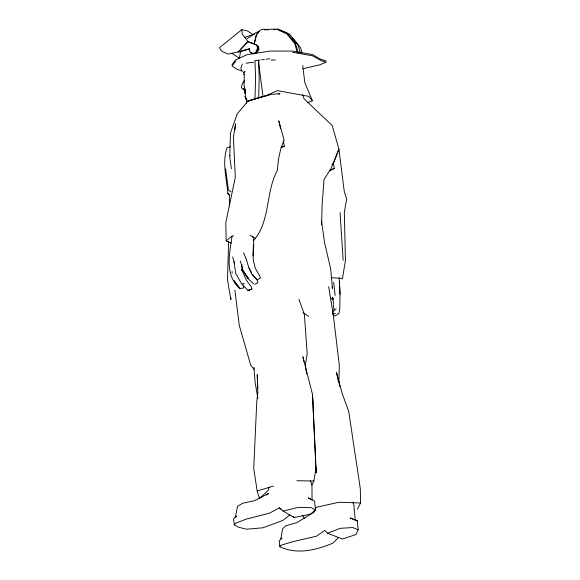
<?xml version="1.0" encoding="UTF-8"?>
<svg xmlns="http://www.w3.org/2000/svg" width="580" height="580" viewBox="0 0 580 580"><rect width="100%" height="100%" fill="white"/><g stroke="black" fill="none" stroke-linecap="round" stroke-linejoin="round"><path stroke-width="0.87" d="M241.911 264.639L241.874 270.693L241.744 269.801L246.435 280.285L251.452 287.129L251.887 289.065L247.964 290.457L242.338 284.461M229.412 205.813L229.571 194.974L227.889 193.343C226.606 178.328 222.024 162.697 226.947 147.864L230.296 146.754M253.155 256.005L253.395 244.499M339.199 277.863L340.025 294.248L339.815 307.864L338.966 313.367L335.073 315.969L333.551 315.433M258.658 98.346L259.173 78.837L258.658 60.24L254.982 60.465L255.591 78.924L254.961 98.542M321.603 224.707L322.125 205.124L324.01 179.553L331.165 168.2L338.945 149.198L332.202 125.512L303.971 98.687L302.745 94.584M228.607 241.592L227.505 279.828L230.84 299.657L230.999 297.895M332.811 314.396L332.876 312.076L333.921 310.075M229.796 155.563L230.47 133.016L237.249 113.84L247.936 101.145L254.482 98.796L270.708 94.409L280.038 93.656L278.335 94.206M232.087 273.071L232.138 271.505M244.63 93.576L245.036 89.574M234.936 130.087L235.552 123.83L233.421 137.206L235.292 177.429L225.816 222.51L226.135 240.888L231.405 243.085M229.992 155.28L229.76 157.042L231.405 168.686M244.724 91.894L245.064 89.334M246.442 103.378L246.928 99.84M311.938 484.851L313.889 481.016L316.049 468.075M239.402 58.087L240.656 51.069M234.624 263.392L232.631 257.092M254.439 43.036L256.534 34.322L260.369 30.015L263.849 29.196L268.156 29.921M254.315 43.572L256.345 35.075L258.448 32.705M242.346 63.981L240.838 68.215L241.838 70.825M269.2 487.142L267.909 490.687L259.477 498.553M329.527 170.781L334.334 168.374L333.399 163.422L338.945 149.198L344.194 191.03L346.673 199.165L344.317 212.273L345.433 260.478L342.418 278.842L340.177 278.183L331.318 277.733M314.411 510.922L313.852 512.314L297.04 522.537L285.715 525.813L282.562 528.924L280.8 539.168L281.945 538.037L279.183 540.85L279.785 546.672C296.786 554.98 316.419 550.101 332.964 543.112L338.43 537.515M352.85 502.149L353.822 504.687L355.243 519.999L357.244 520.811L350.342 518.049L357.244 520.811L358.172 529.75L356.019 534.521L342.483 539.045L327.54 533.208L324.822 530.41L316.419 536.217L292.516 541.756L280.756 545.294L279.785 546.672M255.998 51.439L257.694 47.995L256.911 46.675M357.374 509.233L360.521 502.976L360.332 488.925L348.739 411.517L342.207 393.581L336.509 372.534L338.582 382.176M253.779 240.374C270.722 220.639 265.336 192.111 277.486 170.143C278.001 159.986 279.872 149.466 284.12 140.222L278.828 120.894L280.553 128.738M244.521 80.424L242.215 83.977L241.432 87.573L242.817 89.356L245.057 89.777L244.651 89.675M289.949 514.873L282.895 520.441L262.863 527.793L246.609 529.214L238.438 527.205L234.291 524.893L235.35 523.334L246.021 519.173L269.425 513.191L279.379 507.899L281.633 509.182M231.964 64.728L235.668 59.878L246.92 54.73L269.736 51.069L292.48 51.083L312.511 54.592L321.001 59.392L326.112 60.994M235.755 61.11L232.043 65.96L236.966 69.23L242.491 71.224M238.22 51.736L247.798 41.579L255.186 44.348L257.752 46.038L258.346 49.206L256.041 52.447L252.452 53.534L249.886 51.845L249.291 48.676L238.22 51.736L238.866 52.041L249.936 48.981L249.291 48.676M240.888 49.322L248.073 41.709L242.273 34.155L241.766 29.689L247.45 30.957L253.329 34.749M226.135 240.888L231.935 236.161M241.766 29.689L219.479 47.698L221.357 50.989L228.027 54.063L238.489 51.867M311.293 499.59L308.285 497.887L314.57 501.062L315.578 510.045L310.264 514.199L294.256 517.534L283.076 511.074L279.379 507.899M331.934 164.459L333.399 163.422M233.479 235.524L232.014 236.531C229.441 254.243 224.467 275.166 239.881 288.601L243.629 287.941L243.607 285.839L242.251 283.569M247.181 38.606L255.881 32.654L259.195 31.269M266.336 494.979L268.496 493.558L254.236 500.794L242.737 503.208L237.532 506.325L235.35 517.404L236.618 516.091L234.69 517.49L233.631 519.042L234.291 524.893M315.571 507.891L317.188 507.116L338.836 502.265L360.521 502.976M329.52 170.614L334.334 168.374M264.683 96.403L277.341 90.632L308.705 96.345L312.431 100.775L307.422 102.667M281.14 147.603L284.381 146.167L283.228 140.94M254.584 284.345L257.774 282.88L257.563 280.742L252.633 274.412M281.082 147.559L284.381 146.167M327.54 533.208L340.257 528.322L352.749 527.546L358.172 529.75M251.887 289.065L247.964 290.457L249.654 289.877M333.391 314.106L335.414 313.388M244.318 37.483L254.627 34.126M262.305 96.78L247.936 101.145L270.708 94.409M261.573 497.531L258.985 497.053L257.172 490.948L273.39 486.076M283.076 511.074L298.367 507.377L311.308 507.681L315.578 510.045M302.898 68.716L319.377 64.945L326.192 62.227L321.088 60.625L312.591 55.825L292.559 52.323M240.323 261.036L243.245 271.063L248.218 278.197L243.245 271.063L247.595 278.175L253.511 283.685M260.036 60.052L258.296 60.298L262.972 96.251M261.783 59.812L264.4 59.45M266.148 59.203L269.635 58.725M245.985 63.198L253.699 62.241M264.618 29.855L270.635 29.203L275.855 29.348M273.448 29.42L277.863 29L287.245 33.162L295.43 43.21L298.069 52.599M270.969 59.958L275.384 60.03M296.851 480.733L313.889 481.016M336.161 308.85L334.102 310.206L333.442 305.174M248.443 41.883L255.823 44.653L258.397 46.342L258.992 49.51L256.686 52.744L253.097 53.839L250.531 52.149M244.956 89.284L243.455 88.667L245.224 89.574M280.307 30.182L289.695 34.343L297.953 44.428L300.317 52.939M277.668 29.783L286.774 33.821L294.799 43.667L297.177 52.149M330.397 298.048L333.594 299.498M243.585 283.395L244.419 283.779M249.85 235.262L255.555 238.344M231.768 53.244L239.634 58.464M303.115 312.649L308.69 316.441M230.985 191.813L228.404 190.023L225.627 168.881M293.052 516.461L294.256 517.534M229.68 195.097L227.889 193.343L229.426 195.264M292.668 38.526L300.541 47.756L301.977 52.881M254.395 369.663L250.756 365.335L239.286 325.387L234.849 290.08M244.071 72.543L243.622 72L245.094 71.753L244.564 71.594L243.593 74.059L244.267 75.501L244.079 85.202L245.608 93.684L245.529 90.081M332.217 297.127L333.304 298.49M302.289 515.171L304.427 518.455M243.527 271.527L244.144 272.571M249.008 268.062L251.43 272.296M246.862 100.557L245.289 97.6L245.137 96.048L246.355 99.579L245.137 96.048M312.431 100.775L304.833 82.694L302.702 65.518M243.564 252.713L245.819 258.151M241.679 283.917L235.719 273.463L233.987 261.652M310.336 480.748L311.946 484.974L312.047 500.018M298.918 299.316L304.355 314.404L307.204 353.713L305.261 365.465L306.661 374.035M244.137 73.993L244.361 74.675M246.072 258.39L248.726 267.481L251.988 274.579L256.773 279.379L257.694 279.531L260.5 278.117C259.245 273.434 254.888 270.077 254.555 264.828C250.951 255.381 255.505 245.521 252.757 236.183M332.006 286.817L332.507 288.543L330.629 268.656L324.582 242.708L321.48 220.574L321.494 222.27M245.253 94.344L245.449 95.214M303.949 361.891L302.919 356.714L312.497 394.451L316.194 472.954L315.817 464.834M339.88 386.584L338.901 381.336L339.336 365.487L333.232 314.57L328.671 286.694M257.868 398.366L255.048 381.915L253.975 367.372M332.5 297.366L333.652 304.326M257.172 490.948L253.728 468.662L256.759 401.802L257.832 392.66L257.23 374.535L257.803 388.629M333.717 282.315L335.117 295.488M340.076 212.65L343.157 260.413M339.373 281.227L340.025 294.248M315.73 463.028L312.497 394.451L312.874 403.078M239.881 288.601L234.226 280.88L239.881 288.601"/></g></svg>
